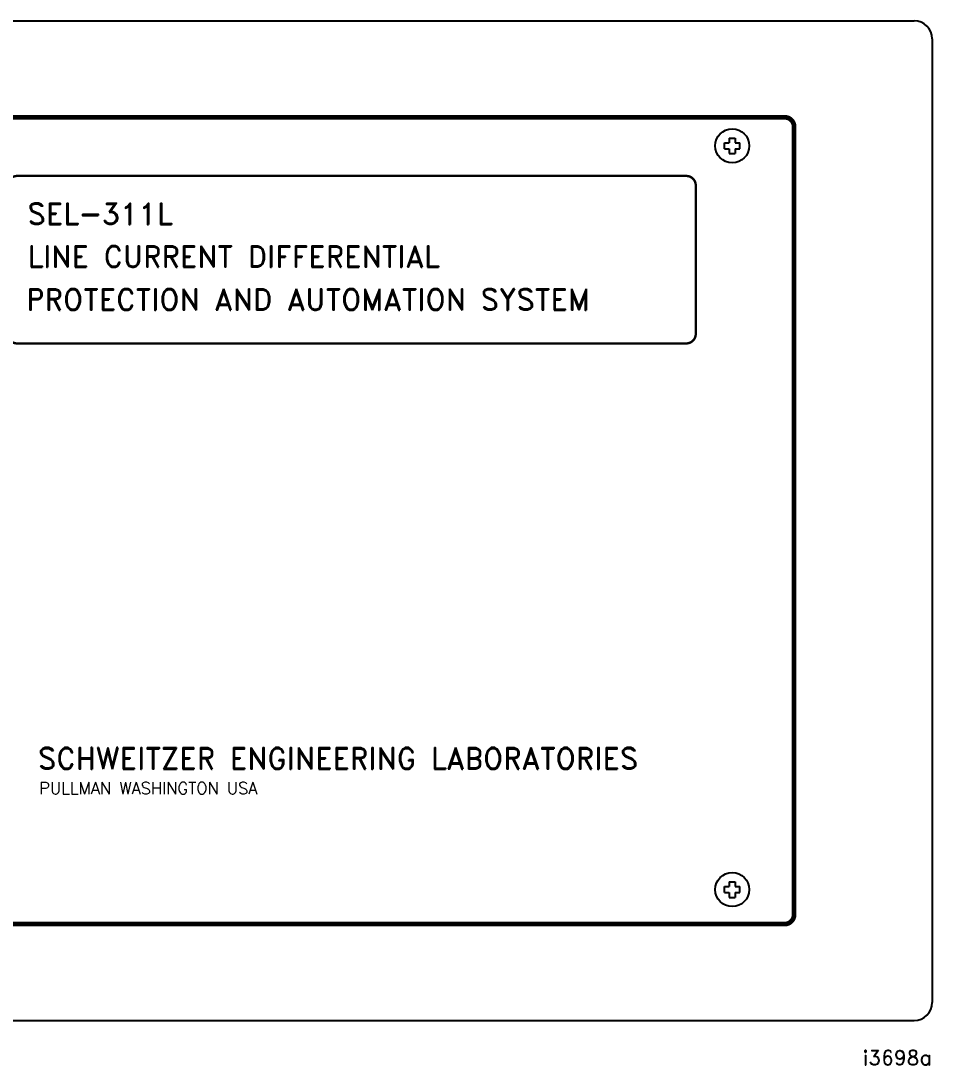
# Model space of a CAD drawing. Extents: x 1.9 to 21.6, y 4.1 to 12.9.
# Drawn here: x 13.99 to 21.65, y 4.14 to 12.92 of the extents above; entities that cross this region are included whole.
import ezdxf
from ezdxf.enums import TextEntityAlignment as Align

# ---------------------------------------------------------------- set-up
doc = ezdxf.new("R2010")
doc.units = 0
doc.header["$MEASUREMENT"] = 0
doc.layers.get('0').update_dxf_attribs({"linetype": 'CONTINUOUS'})
doc.layers.add('DWG', color=7, linetype='CONTINUOUS')
doc.styles.add('ROMAND', font='ROMAND', dxfattribs={"width": 0.875})

msp = doc.modelspace()

# ---------------------------------------------------------------- linework, layer by layer
for p, q in [((2, 12.917), (21.5, 12.917)), ((21.65, 12.767), (21.65, 4.667)), ((2, 4.517), (21.5, 4.517))]:
    msp.add_line(p, q)
at = {"linetype": 'CONTINUOUS'}
for p, q in [((19.9049, 11.892), (19.945, 11.892)), ((19.9049, 11.842), (19.9049, 11.892)), ((19.945, 11.9321), (19.995, 11.9321)), ((19.945, 11.9321), (19.945, 11.892)), ((19.995, 11.9321), (19.995, 11.892)), ((19.995, 11.892), (20.0351, 11.892)), ((20.0351, 11.842), (20.0351, 11.892)), ((19.9049, 11.842), (19.945, 11.842)), ((19.945, 11.842), (19.945, 11.8019)), ((19.945, 11.8019), (19.995, 11.8019)), ((19.995, 11.842), (20.0351, 11.842)), ((19.995, 11.842), (19.995, 11.8019)), ((19.9049, 5.592), (19.9049, 5.642)), ((19.9049, 5.642), (19.945, 5.642)), ((19.945, 5.6821), (19.995, 5.6821)), ((19.945, 5.6821), (19.945, 5.642)), ((19.995, 5.6821), (19.995, 5.642)), ((19.995, 5.642), (20.0351, 5.642)), ((20.0351, 5.592), (20.0351, 5.642)), ((19.9049, 5.592), (19.945, 5.592)), ((19.945, 5.592), (19.945, 5.5519)), ((19.945, 5.5519), (19.995, 5.5519)), ((19.995, 5.592), (20.0351, 5.592)), ((19.995, 5.592), (19.995, 5.5519))]:
    msp.add_line(p, q, dxfattribs=at)
at = {"linetype": 'CONTINUOUS', "const_width": 0.04}
msp.add_lwpolyline([(20.49, 5.407), (20.49, 12.027, 0.414214), (20.41, 12.107), (3.09, 12.107, 0.414214), (3.01, 12.027), (3.01, 5.407, 0.414214), (3.09, 5.327), (20.41, 5.327, 0.414214)], format="xyb", close=True, dxfattribs=at)
at = {"const_width": 0.02, "elevation": -0.1}
msp.add_lwpolyline([(13.9597, 11.614), (19.5835, 11.614, -0.414214), (19.6635, 11.534), (19.6635, 10.2866, -0.414214), (19.5835, 10.2066), (13.9597, 10.2066, -0.414214), (13.8797, 10.2866), (13.8797, 11.534, -0.414214)], format="xyb", close=True, dxfattribs=at)
for centre in [(19.97, 11.867), (19.97, 5.617)]:
    msp.add_circle(centre, 0.1432)
for centre, start, end in [((21.5, 12.767), 0, 90), ((21.5, 4.667), 270, 0)]:
    msp.add_arc(centre, 0.15, start, end)

# ---------------------------------------------------------------- texts
at = {"linetype": 'CONTINUOUS', "style": 'ROMAND'}
for s, height, p in [('SEL-311L', 0.18, (14.0459, 11.2057, -0.1)), ('LINE CURRENT DIFFERENTIAL', 0.18, (14.0459, 10.8464, -0.1)), ('PROTECTION AND AUTOMATION SYSTEM', 0.18, (14.0365, 10.4864, -0.1)), ('SCHWEITZER ENGINEERING LABORATORIES', 0.18, (14.1342, 6.6297)), ('PULLMAN WASHINGTON USA', 0.1, (14.1456, 6.4187))]:
    msp.add_text(s, height=height, dxfattribs=at).set_placement(p)
at = {"layer": 'DWG', "style": 'ROMAND'}
msp.add_text('i3698a', height=0.125, dxfattribs=at).set_placement((21.65, 4.142), align=Align.RIGHT)

doc.saveas('drawing.dxf')
